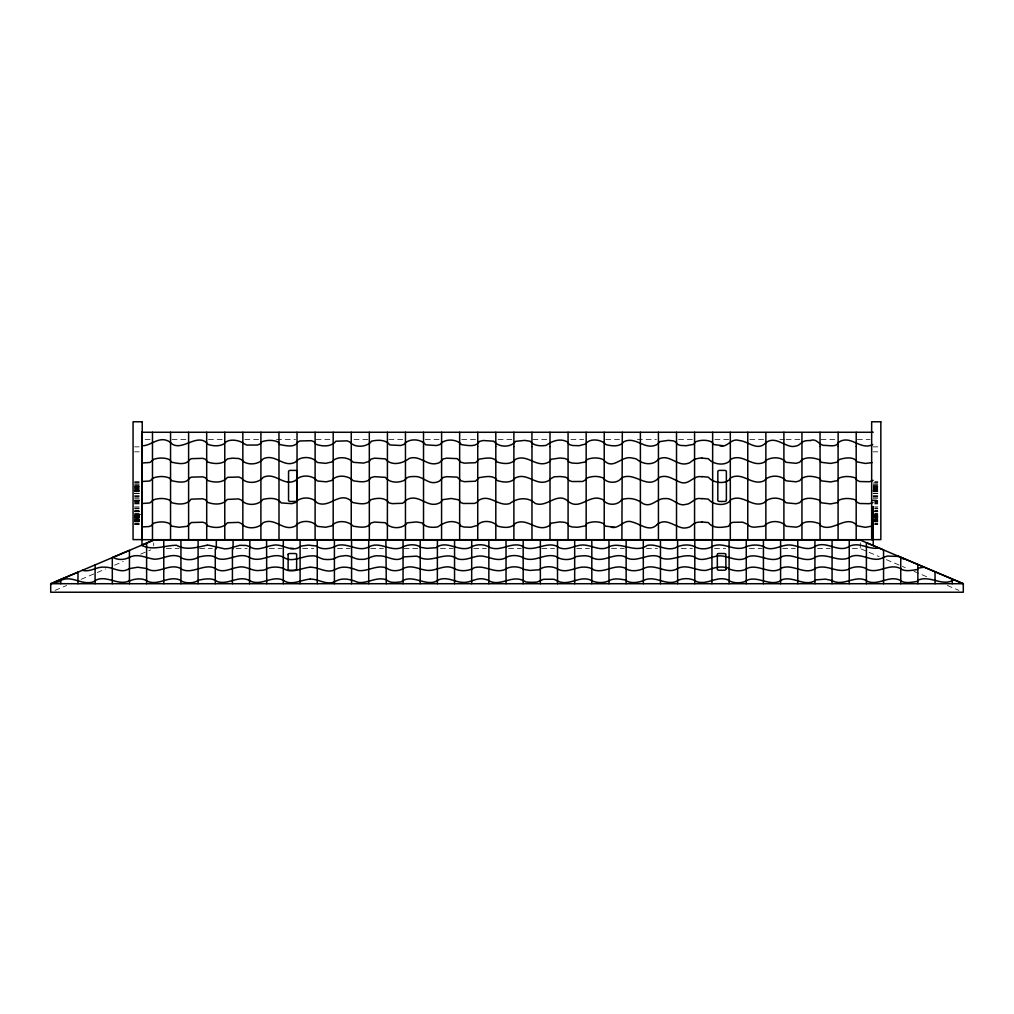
<?xml version="1.0" encoding="UTF-8"?>
<svg xmlns="http://www.w3.org/2000/svg" width="1014" height="1014" viewBox="0 0 1014 1014"><rect width="100%" height="100%" fill="white"/><g stroke="black" fill="none" stroke-linecap="round" stroke-linejoin="round"><path stroke-width="0.75" stroke-dasharray="5 3.75" d="M55.048 590.389L66.658 585.471M81.158 579.324L105.824 568.879M114.531 565.204L123.239 561.515M140.642 554.138L150.794 549.841M145.141 439.544L151.479 439.544M172.05 439.544L186.297 439.544M208.453 439.544L222.7 439.544M244.856 439.544L259.102 439.544M276.518 439.544L295.505 439.544M316.089 439.544L333.492 439.544M354.076 439.544L368.323 439.544M388.894 439.544L403.141 439.544M425.297 439.544L439.544 439.544M461.7 439.544L475.946 439.544M498.102 439.544L512.349 439.544M532.933 439.544L547.167 439.544M570.92 439.544L583.582 439.544M605.738 439.544L619.985 439.544M637.388 439.544L656.388 439.544M678.543 439.544L692.79 439.544M714.946 439.544L729.193 439.544M749.764 439.544L764.011 439.544M779.842 439.544L784.595 439.544M786.167 439.544L800.414 439.544M820.998 439.544L836.816 439.544M857.4 439.544L870.063 439.544M134.596 446.857L139.184 446.857M873.193 446.857L877.782 446.857M134.596 451.826L139.184 451.826M873.193 451.826L877.782 451.826M134.596 481.346L139.184 481.346M874.714 481.346L877.782 481.346M134.596 482.778L139.184 482.778M874.714 482.778L877.782 482.778M134.596 483.032L139.184 483.032M873.193 483.032L877.782 483.032M134.596 484.667L139.184 484.667M873.193 484.667L877.782 484.667M134.596 485.947L139.184 485.947M873.193 485.947L877.782 485.947M134.596 486.01L139.184 486.01M873.193 486.01L877.782 486.01M134.596 486.302L139.184 486.302M873.193 486.302L877.782 486.302M134.596 486.974L139.184 486.974M873.193 486.974L877.782 486.974M134.596 487.404L139.184 487.227M873.193 487.404L877.782 487.227M134.596 488.089L139.184 488.089M873.193 488.089L877.782 488.089M134.596 488.495L139.184 488.583M873.193 488.495L877.782 488.583M134.596 489.483L139.184 489.509M873.193 489.483L877.782 489.509M134.596 489.876L139.184 489.876M873.193 489.813L877.782 489.876M134.596 490.383L139.184 490.383M873.193 490.383L877.782 490.383M134.596 490.839L142.239 490.928M871.66 490.928L877.782 490.839M134.596 491.22L139.184 491.22M873.193 491.22L877.782 491.22M134.596 491.765L139.184 491.765M873.193 491.765L877.782 491.765M134.596 493.412L139.184 493.412M873.193 493.412L877.782 493.412M134.596 493.603L139.184 493.603M873.193 493.603L877.782 493.603M134.596 495.39L139.184 495.39M873.193 495.39L877.782 495.377M134.596 496.594L139.184 496.543M873.193 496.543L877.782 496.543M134.596 497.05L139.184 497.05M873.193 497.05L877.782 497.05M134.596 498.242L139.184 498.242M873.193 498.242L877.782 498.242M134.596 499.991L142.239 499.991M871.66 499.991L877.782 499.991M134.596 500.51L142.239 500.51M871.66 500.51L877.782 500.51M134.596 500.675L139.184 500.675M874.714 500.675L877.782 500.675M134.596 501.068L139.184 501.068M874.714 501.068L877.782 501.068M134.596 501.791L139.184 501.791M874.714 501.791L877.782 501.791M134.596 502.209L139.184 502.209M874.714 502.209L877.782 502.209M134.596 503.172L139.184 503.172M874.714 503.172L877.782 503.172M134.596 503.92L139.184 503.92M874.714 503.92L877.782 503.92M134.596 506.886L139.184 506.886M874.714 506.886L877.782 506.886M134.596 508.077L139.184 508.077M874.714 508.077L877.782 508.077M134.596 508.8L139.184 508.8M874.714 508.8L877.782 508.8M134.596 510.359L139.184 510.397M874.714 510.397L877.782 510.397M134.596 511.107L139.184 511.107M874.714 511.107L877.782 511.107M134.596 511.601L139.184 511.601M874.714 511.601L877.782 511.601M134.596 511.791L142.239 511.791M874.714 511.791L877.782 511.791M134.596 513.743L139.184 513.743M874.714 513.743L877.782 513.743M134.596 514.098L139.184 514.098M874.714 514.073L877.782 514.073M142.239 514.44L134.596 514.44L139.184 514.466M134.596 514.757L139.184 514.757M874.714 514.757L877.782 514.757M134.596 515.277L139.184 515.277M874.714 515.201L877.782 515.277M134.596 515.67L139.184 515.67M874.714 515.67L877.782 515.67M134.596 515.809L139.184 515.809M874.714 515.809L877.782 515.809M134.596 515.987L139.184 515.987M874.714 515.987L877.782 515.987M134.596 516.189L139.184 516.215M874.714 516.189L877.782 516.215M134.596 516.519L139.184 516.519M874.714 516.519L877.782 516.519M134.596 516.722L139.184 516.722M874.714 516.722L877.782 516.722M134.596 516.823L139.184 516.823M874.714 516.823L877.782 516.823M134.596 517.203L139.184 517.203M874.714 517.203L877.782 517.203M134.596 517.292L139.184 517.292M874.714 517.254L877.782 517.292M134.596 517.482L139.184 517.47M874.714 517.47L877.782 517.482M134.596 518.623L139.184 518.623M874.714 518.623L877.782 518.623M134.596 519.016L139.184 519.016M874.714 519.016L877.782 519.016M134.596 519.295L139.184 519.295M874.714 519.295L877.782 519.295M134.596 519.675L139.184 519.675M874.714 519.675L877.782 519.675M134.596 519.941L139.184 519.941M874.714 519.941L877.782 519.941M134.596 520.486L139.184 520.486M874.714 520.486L877.782 520.486M134.596 520.752L139.184 520.752M874.714 520.752L877.782 520.752M134.596 520.981L139.184 520.981M874.714 520.981L877.782 520.981M134.596 521.234L139.184 521.234M874.714 521.234L877.782 521.234M134.596 521.526L139.184 521.526M874.714 521.526L877.782 521.526M134.596 521.931L139.184 521.931M874.714 521.931L877.782 521.931M134.596 523.63L139.184 523.63M874.714 523.63L877.782 523.63M134.596 524.162L139.184 524.162M874.714 524.162L877.782 524.162M134.596 524.251L139.184 524.289M874.714 524.289L877.782 524.251M166.372 548.612L179.047 548.612M199.644 548.612L212.319 548.612M236.085 548.612L247.175 548.612M269.356 548.612L282.031 548.612M302.628 548.612L313.719 548.612M337.485 548.612L350.147 548.612M370.744 548.612L383.419 548.612M404.016 548.612L418.275 548.612M440.456 548.612L453.131 548.612M473.728 548.612L486.403 548.612M508.584 548.612L521.259 548.612M541.856 548.612L554.531 548.612M576.712 548.612L589.388 548.612M611.569 548.612L624.244 548.612M646.425 548.612L657.516 548.612M681.269 548.612L692.359 548.612M714.54 548.612L725.631 548.612M749.397 548.612L762.072 548.612M782.669 548.612L795.344 548.612M817.525 548.612L830.2 548.612M852.381 548.612L860.303 548.612L879.163 556.597M886.413 559.665L900.926 565.812M902.371 566.433L905.274 567.65M913.982 571.338L927.037 576.865M947.342 585.471L958.952 590.389M860.303 542.934L860.303 548.612M153.697 542.934L153.697 545.773M877.782 514.466L874.714 514.44L877.782 514.466"/><path stroke-width="1.5" d="M420.214 583.709L420.227 540.183M423.522 446.718L423.522 539.714M495.808 446.768L495.808 539.714M838.096 446.591L838.084 539.714M872.965 539.702L873.054 507.089M141.821 503.552L149.857 502.944L153.469 499.864C158.501 498.102 164.674 497.912 169.592 500.092L171.493 502.627C177.97 504.49 186.906 505.302 191.126 499.167L202.572 498.774L205.462 499.737L207.452 502.298C213.675 504.592 222.827 505.39 227.263 499.42L238.455 498.901L241.332 500.041C246.047 506.189 258.519 505.644 263.006 499.357C269.192 498.001 277.114 497.304 281.258 502.944L291.791 503.654L295.239 502.691C299.979 496.391 312.299 496.442 317.014 502.767C330.234 509.218 340.21 489.04 352.859 502.589C358.335 503.426 367.347 505.872 370.68 499.813C376.6 497.811 384.978 497.088 388.945 502.805L392.139 503.641L402.697 503.274L406.88 499.649C419.758 492.981 427.946 510.093 440.811 502.209L442.763 499.649L451.306 498.482L458.784 499.851L460.622 502.462L463.195 503.476L474.539 503.426L476.884 502.412L478.012 500.637M477.733 460.609L479.216 459.139C484.755 458.379 493.641 456.021 497.101 461.953C502.855 463.918 511.297 464.894 515.391 459.38C527.762 453.359 536.698 469.026 549.157 461.852L551.261 459.253L559.829 458.024L564.95 458.505L567.219 459.557L569.272 462.131L571.985 463.043L577.676 463.36L585.179 462.029L587.22 459.431C592.201 457.504 598.488 457.301 603.355 459.634C613.115 471.371 621.405 454.817 632.381 458.125A14.411 8.796 0 0 1 636.437 459.012C642.47 464.26 652.877 466.148 658.555 459.165C667.896 454.082 674.969 463.588 683.639 463.981A10.748 6.553 0 0 0 689.533 462.853L694.565 459.152L700.256 458.011A13.841 8.442 0 0 1 702.018 458.125M477.733 460.673L475.414 462.714L464.26 463.157L461.028 462.27L457.213 458.632L446.667 458.176L443.257 458.911L439.468 462.599C427.616 467.834 420.911 454.589 409.301 458.366C402.812 463.588 391.429 466.465 385.333 458.873L374.736 458.163L371.023 459.101L369.337 461.281M477.797 501.005C489.04 492.538 498.128 507.215 509.725 503.565C517.026 497.849 528.041 496.568 535.164 503.388C547.04 508.166 557.358 491.068 568.208 501.398C579.678 510.777 589.096 494.236 601.112 498.977A4.36 2.662 0 0 1 603.748 500.586C607.5 505.644 617.97 505.492 621.493 499.902A1.635 1.001 0 0 1 621.861 499.636C629.25 497.075 637.299 498.964 643.142 503.73C652.027 507.862 656.857 497.988 665.007 498.584C672.992 497.544 677.707 506.873 685.946 504.376C691.675 504.034 694.552 497.202 700.788 498.609A12.067 7.352 0 0 1 702.018 498.711M550.006 479.191L554.05 476.821L559.893 476.517L565.001 477.011L567.232 478.063L569.298 480.636L572.035 481.549L582.797 481.46L586.155 479.381M224.778 539.714L224.778 461.408L227.504 458.86L232.307 458.163L238.772 458.505L241.433 459.684C246.326 465.819 258.684 464.982 263.298 458.772C275.643 453.283 283.362 468.354 295.467 462.08C300.309 455.73 312.527 456.199 317.357 462.485L325.532 463.347L331.768 462.004C336.534 455.755 348.436 456.744 353.278 462.321L363.519 463.081L369.337 461.345M586.206 479.254L587.233 477.911C592.214 476.01 598.514 475.781 603.368 478.139C606.968 483.539 617.805 483.792 621.493 477.949A1.648 1.014 0 0 1 621.759 477.733C635.347 471.32 647.414 490.789 659.315 477.391C667.453 473.956 673.942 480.104 680.952 482.461C689.064 485.06 693.17 475.68 700.788 476.643A12.067 7.352 0 0 1 702.018 476.757M152.48 460.533L149.844 462.485L141.732 463.018L141.719 432.268L873.231 432.268M550.006 479.229L549.17 480.332C536.698 487.582 527.762 471.802 515.391 477.886C511.31 483.425 502.83 482.449 497.088 480.459C493.641 474.501 484.717 476.872 479.191 477.645L475.401 481.232L464.247 481.675L461.028 480.775L457.187 477.125L446.604 476.681L443.232 477.417L439.417 481.105C429.239 486.403 424.029 476.339 415.157 476.517C411.608 476.58 406.753 476.174 404.979 480.002C398.946 483.12 389.744 483.196 385.358 477.379L374.774 476.656L371.023 477.594C367.6 483.703 358.956 481.511 353.278 480.826C348.436 475.312 336.496 474.096 331.768 480.497L326.191 481.827L317.382 480.991C312.565 474.78 300.309 474.172 295.48 480.573C283.388 486.885 275.681 471.802 263.348 477.252C258.671 483.412 246.389 484.362 241.459 478.202L238.848 477.011L227.542 477.341C222.903 483.196 213.979 482.74 207.54 480.421L205.55 477.835L202.813 476.846L191.342 477.138L189.377 478.405C185.968 484.122 176.88 481.739 171.531 480.699L169.63 478.152C164.712 475.908 158.526 476.162 153.482 477.886L149.819 480.991L141.757 481.511L141.808 463.018M657.237 524.479C649.556 532.489 640.772 524.162 632.875 522.223C623.686 518.357 619.769 529.245 611.341 527.267M765.646 442.941C757.306 451.686 748.193 441.128 739.333 440.532C730.777 437.579 727.925 448.112 719.763 445.729M152.48 460.483L153.482 459.38C158.539 457.669 164.712 457.415 169.617 459.659L171.531 462.194C176.88 463.221 185.98 465.629 189.39 459.912L191.329 458.645L202.775 458.341L205.538 459.329L207.528 461.928C212.813 463.842 219.759 464.374 224.778 461.459M765.862 460.457C771.451 456.782 781.49 456.503 786.053 462.283L795.952 463.322L799.64 462.283C803.81 456.034 813.672 457.542 819.553 459.798L821.289 462.333L830.517 463.423L837.26 462.169L839.186 459.545C844.586 457.884 853.763 456.059 857.274 461.94L865.424 463.449L871.939 462.638M60.789 580.477L59.154 581.681L50.7 583.709L50.7 592.227L963.3 592.227L963.3 583.709L860.303 540.094L153.697 540.094L141.504 545.266C152.924 551.071 164.522 545.342 176.499 545.266C186.031 550.868 197.16 547.256 207.211 545.164M60.84 580.426C72.083 574.849 81.982 585.851 93.554 581.77C102.946 573.962 114.683 583.608 124.874 582.15A5.298 1.965 0 0 0 128.372 581.098L129.437 580.312M608.983 580.769C603.964 583.151 596.853 583.126 591.821 580.769M540.361 580.642L537.027 582.099L531.463 582.328L526.241 582.074L522.983 580.414M883.562 557.332C872.408 564.278 859.441 550.006 848.363 558.068C837.133 562.225 827.209 552.757 815.953 556.8C805.471 564.76 793.125 552.25 781.87 556.623C771.312 564.76 758.979 552.478 747.736 556.838C739.599 563.049 729.839 556.623 721.36 555.9C712.132 555.064 702.816 563.543 694.184 556.8C681.877 552.3 669.658 564.088 658.137 556.369C646.97 552.845 634.853 564.266 624.649 556.597C613.305 552.427 602.823 563.645 591.821 557.548C587.309 554.759 581.187 555.926 576.142 556.559C570.629 560.641 561.49 560.45 556.002 556.458C544.531 552.706 535.1 562.821 523.731 558.093C518.851 554.759 509.738 554.595 504.833 558.27C495.669 562.124 487.911 555.52 479.052 556.014C471.802 556.8 465.35 561.072 457.529 558.866C445.767 550.475 432.471 563.277 420.214 557.662M883.562 557.294L887.339 556.078L898.873 556.433L963.3 583.709L50.7 583.709L153.697 540.094M657.338 524.352C666.223 517.241 674.982 527.229 683.689 528.041A10.685 6.515 0 0 0 690.078 526.748L693.386 524.111A7.694 4.702 0 0 1 697.924 522.235L700.268 522.071A10.153 6.198 0 0 1 702.018 522.159M765.76 442.814C774.633 435.716 783.429 445.628 792.099 446.502A10.685 6.515 0 0 0 798.487 445.209L801.808 442.573A7.694 4.702 0 0 1 806.345 440.697L808.69 440.532A10.153 6.198 0 0 1 810.44 440.634M608.983 580.73C613.584 577.942 619.922 578.981 624.992 579.932C630.771 584.381 639.821 582.467 645.931 579.463C656.717 576.421 665.45 585.243 676.11 581.554C681.801 577.498 691.168 577.777 696.871 581.744C707.709 585.091 716.581 575.787 727.532 579.716C732.995 583.811 742.501 583.747 748.079 579.831C759.334 576.079 771.667 587.79 782.2 579.653C793.493 575.698 805.661 587.905 816.207 579.831L825.586 579.133L832.063 580.578M540.361 580.591L543.479 579.298L553.847 579.235L558.283 581.339C569.843 586.307 580.604 574.494 591.821 580.692M765.862 460.508L764.024 462.346C751.856 467.771 743.325 453.233 731.018 459.089C727.063 466.529 713.146 464.906 708.406 458.696L702.018 458.125M129.437 568.436C121.439 574.38 113.213 566.864 104.911 567.181C96.736 566.23 90.753 572.466 82.311 570.337M129.437 557.168C124.874 560.07 117.535 560.298 113.01 557.32M745.962 546.749C751.298 544.645 758.13 544.379 763.441 546.483C770.855 551.743 778.879 546.128 786.458 545.164C796.18 543.504 806.434 552.655 815.332 546.216C826.968 540.247 838.958 553.859 849.947 545.988C858.807 542.401 866.577 548.067 875.031 548.333A11.902 4.436 0 0 0 879.075 548.042L883.562 549.956L883.562 583.709M129.437 557.32C137.714 553.124 146.105 558.042 154.077 559.196C162.899 559.462 170.504 552.998 179.77 556.737C184.447 560.717 193.775 560.463 198.478 557.054C204.308 555.786 212.243 554.278 217.326 558.422C228.289 562.25 239.165 551.223 249.9 557.7C261.092 563.404 272.12 551.73 283.438 557.117C291.107 563.176 301.944 556.331 310.183 555.951A12.51 4.652 0 0 1 311.856 555.887C317.154 555.051 320.842 559.753 326.052 559.475A10.748 4.005 0 0 0 330.64 559.398A7.884 2.941 0 0 0 333.91 558.714M129.437 568.613L137.65 567.219L146.624 568.512M745.974 546.863C734.77 552.199 724.211 541.514 712.829 546.14C708.076 549.639 698.874 549.765 694.083 546.28C687.657 543.922 680.47 544.886 674.741 548.105C664.753 551.046 656.996 543.377 647.224 545.405C634.979 554.214 620.593 540.589 608.299 547.142C600.326 551.185 592.975 545.912 585.281 545.139C575.99 543.758 568.626 551.439 559.145 547.699C547.687 539.004 532.895 554.404 521.589 545.786C510.27 541.907 500.599 552.25 489.344 547.268C484.616 543.973 476.567 544.024 471.548 546.863C459.735 553.429 447.161 539.156 436.147 547.687L426.869 548.371L420.734 547.319C415.601 543.365 406.639 544.467 401.291 547.725C390.124 551.87 379.413 540.716 368.728 547.04C357.929 552.364 348.296 542.617 337.345 545.418C331.299 548.827 322.16 550.501 316.254 545.976L308.345 545.114L300.917 546.102C291.69 553.682 282.678 542.984 272.88 545.317C265.262 546.407 257.315 551.743 249.761 546.698M873.143 480.383L869.492 481.726L859.796 481.536L857.286 480.446L855.233 477.898C850.201 476.086 844.142 475.959 839.199 478.038L837.272 480.661L830.593 481.942L821.315 480.851L819.553 478.316C813.735 476.022 803.823 474.501 799.691 480.737L796.091 481.815L786.104 480.813C780.932 474.666 769.132 474.577 764.049 480.813C751.868 486.327 743.325 471.751 731.031 477.581C727.013 484.895 713.184 483.463 708.418 477.188L701.992 476.58M129.437 581.047C134.57 578.576 142.657 577.676 147.448 581.263C158.691 586.041 168.362 575.432 179.782 579.907C184.459 583.887 193.801 583.633 198.49 580.211C204.296 578.956 212.23 577.422 217.3 581.554C228.277 585.357 238.708 574.684 249.596 580.591C260.687 586.929 272.094 574.761 283.438 580.274C291.195 586.257 301.906 579.539 310.195 579.095M873.092 502.399L869.442 503.692L859.809 503.502L857.299 502.412L855.208 499.839C850.176 498.077 844.117 497.925 839.174 500.016L837.26 502.627L830.542 503.907L821.302 502.805L819.553 500.27C813.735 498.013 803.823 496.454 799.704 502.691L796.142 503.768L786.129 502.792C780.957 496.619 769.132 496.581 764.036 502.779C751.868 508.293 743.3 493.691 731.018 499.547C726.899 506.696 713.222 505.542 708.406 499.154L701.992 498.546M873.029 525.898L865.348 527.343L857.274 525.822C846.905 513.629 832.722 532.908 820.77 525.708L819.629 523.756C813.887 521.386 803.912 519.89 799.793 526.051L796.358 527.179L786.18 526.253C781.046 520.068 769.17 519.967 764.112 526.177L754.771 527.166A6.819 4.157 0 0 1 747.774 524.365L742.654 522.185L733.021 522.311L731.018 522.983L728.483 526.317C721.816 527.559 712.829 528.89 708.431 522.578L702.03 521.982M872.712 444.538C860.442 450.913 850.645 434.106 838.654 442.281C836.512 447.896 828.121 445.045 823.533 445.387C818.602 444.487 816.726 438.225 810.44 440.444M54.034 582.302L77.989 572.162L77.989 583.709M333.91 558.714L337.941 556.863A10.419 3.879 0 0 1 342.973 555.951C349.792 554.113 354.723 560.007 361.326 559.348C367.6 560.045 372.417 554.823 378.792 555.887C387.386 555.203 395.79 563.518 403.902 556.876L416.779 556.128L420.214 557.624M953.933 579.755C942.551 586.967 930.966 575.382 918.836 579.805L917.226 581.39C911.979 582.15 904.463 584.089 900.09 580.223C888.796 575.027 878.986 585.724 867.667 581.491C856.577 573.455 843.623 587.169 832.063 580.616M924.299 567.194L918.583 568.081L917.112 569.576C911.776 570.274 904.387 572.175 899.988 568.258C888.632 563.252 878.821 573.937 867.49 569.526C862.635 565.723 854.042 566.268 848.908 568.943A4.246 1.584 0 0 1 846.221 569.969C835.587 572.454 826.676 564.19 816.004 568.055C805.382 576.028 793.252 563.581 781.908 567.891C771.35 576.028 759.017 563.809 747.762 568.094C742.717 571.909 734.085 571.313 728.749 568.715A4.753 1.774 0 0 0 725.086 567.358C718.292 566.002 712.196 568.677 706.048 570.388C696.428 571.199 687.403 563.645 677.644 568.486C667.174 575.014 656.578 563.86 645.411 567.688C639.466 570.971 630.315 572.327 624.675 567.903C613.749 564.012 605.028 573.303 594.077 570.033C590.427 567.396 585.953 566.763 581.415 567.194C573.696 568.22 566.205 573.176 558.055 569.272C553.061 565.888 543.935 565.761 539.118 569.767L529.942 570.438L523.731 569.386C518.864 566.027 509.738 565.875 504.845 569.564C494.11 573.81 485.123 564.76 474.4 567.663C468.696 571.224 460.369 571.757 454.449 568.702C445.615 563.619 437.097 570.692 428.288 570.438C420.011 570.172 412.584 564.342 403.889 568.17C399.224 571.351 391.201 571.807 386.499 567.967C376.6 564.405 367.917 571.744 358.221 570.54C351.338 567.865 343.429 565.254 336.09 569.108C327.801 574.241 319.613 567.51 311.361 567.257A10.913 4.056 0 0 0 310.183 567.32M310.195 567.219C301.855 567.713 291.297 574.304 283.451 568.41C278.33 566.623 271.79 566.509 266.733 568.702A6.54 2.434 0 0 1 259.952 570.388C252.017 571.858 246.11 565.166 238.011 567.282C231.053 568.195 224.74 572.783 217.326 569.703C205.741 560.742 191.164 576.776 179.77 568.03C168.324 563.188 157.449 575.293 146.624 568.575M310.183 579.197A10.913 4.056 0 0 1 311.361 579.133C319.613 579.374 327.801 586.117 336.09 580.984C343.391 577.143 351.389 579.716 358.221 582.416C367.905 583.633 376.524 576.32 386.41 579.793C390.403 583.532 396.195 582.315 401.1 581.859C412.609 572.606 427.059 588.602 438.644 579.767C447.136 576.421 454.171 581.795 462.092 582.315C470.483 583.418 476.897 576.56 485.579 579.438A4.728 1.762 0 0 1 488.266 580.363C499.534 587.512 511.487 574.659 523.097 580.553M614.484 527.255L605.345 526.076L603.355 523.503C598.475 521.183 592.201 521.386 587.207 523.313L585.217 525.898L577.65 527.267L571.997 526.95L569.272 526.051L567.244 523.465L565.001 522.4L559.893 521.906L551.236 523.161L549.144 525.759C536.685 532.946 527.749 517.216 515.366 523.3C511.449 528.738 503.388 527.648 497.697 526.19C493.159 520.6 481.447 519.498 477.201 525.493L470.813 527.242L464.209 527.052L460.99 526.127L459.076 523.528C451.433 519.358 443.663 522.654 437.744 526.925C432.332 527.698 425.5 527.66 421.913 522.856L416.412 521.931L407.222 522.856C402.266 529.447 390.314 529.093 385.282 522.73L374.61 522.058L370.972 523.009C367.537 529.105 358.893 526.9 353.214 526.203C348.41 520.664 336.445 519.65 331.755 525.911L325.595 527.255L317.319 526.367C312.515 520.093 300.233 519.599 295.416 526.013C283.299 532.236 275.631 517.115 263.26 522.654C258.659 528.864 246.288 529.764 241.433 523.554L238.734 522.375L227.504 522.742C222.89 528.624 213.941 528.155 207.528 525.81L205.512 523.186L202.762 522.223L191.316 522.527L187.26 526.317L179.034 527.267L171.543 526.114L169.63 523.566C164.724 521.285 158.514 521.551 153.444 523.275L151.441 525.67L148.931 526.57L141.871 526.912M143.443 445.729C152.442 444.893 160.047 435.234 170.111 442.167C180.568 454.095 197.654 430.887 208.035 444.424C212.953 446.135 219.138 446.54 223.815 444.005C227.808 438.289 237.96 439.784 243.17 443.042M722.906 445.716L713.767 444.538L711.777 441.977C706.91 439.645 700.623 439.848 695.629 441.774L693.639 444.36L686.098 445.729L680.407 445.412L677.669 444.487L675.654 441.927L673.41 440.862L668.302 440.368L659.645 441.622L657.579 444.208C645.107 451.42 636.158 435.652 623.775 441.774C619.858 447.212 611.772 446.097 606.08 444.639C601.632 439.316 589.78 437.807 585.61 443.98L579.159 445.704L572.568 445.501L569.386 444.576L567.485 441.977C559.829 437.82 552.072 441.141 546.14 445.387C540.728 446.16 533.909 446.109 530.335 441.318L524.808 440.393L515.644 441.331C510.701 447.896 498.749 447.554 493.729 441.204L483.082 440.507L479.419 441.458C475.984 447.554 467.353 445.361 461.674 444.677C456.68 438.847 444.702 438.263 439.873 444.588L436.464 445.552L425.715 444.816C420.911 438.542 408.642 438.086 403.826 444.474L400.657 445.501L389.908 444.956C385.637 439.468 377.994 439.772 371.656 441.128C367.055 447.351 354.685 448.201 349.843 442.015L347.13 440.837L335.9 441.217C331.312 447.111 322.325 446.591 315.924 444.246L313.922 441.648L311.171 440.684L299.726 440.989L297.786 442.269C294.453 448.011 285.276 445.577 279.953 444.576L278.051 442.028C273.146 439.734 266.91 440 261.853 441.749L259.863 444.132L257.341 445.032L246.706 445.07L243.157 443.219M873.231 539.702L141.985 539.702L141.833 481.511M293.338 548.397L290.346 548.384M904.995 559.018L901.433 558.346L898.873 556.433M879.062 548.042L866.412 542.693L866.387 583.709M249.647 546.622L246.149 545.456L239.798 545.291L228.911 548.523L224.639 548.866L208.884 545.228A9.177 3.41 0 0 0 207.224 545.279M224.778 461.408L224.766 432.256M952.222 579.019L952.222 583.709M935.035 571.744L935.035 583.709M917.873 564.481L917.873 583.709M900.749 557.218L900.749 583.709M873.231 506.518L873.231 545.507M856.196 432.256L856.196 446.388M856.184 446.616L856.184 539.714M849.263 540.183L849.225 583.709M838.134 432.256L838.134 446.388M832.088 540.183L832.063 583.709M820.034 432.256L820.034 446.388M820.06 446.604L820.06 539.714M814.914 540.183L814.914 583.709M801.947 432.56L801.947 539.714M797.764 540.17L797.764 583.709M783.898 432.256L783.898 539.714M780.603 540.183L780.577 583.709M765.862 432.56L765.862 539.714M763.428 540.183L763.428 583.709M747.762 432.256L747.762 539.714M746.266 540.183L746.266 583.709M730.308 432.268L730.308 539.714M729.104 540.183L729.117 583.709M712.639 432.268L712.639 539.714M711.955 540.183L711.917 583.709M694.805 540.183L694.793 583.709M694.565 432.268L694.565 539.714M677.644 583.709L677.606 540.183M676.515 432.268L676.515 539.714M660.469 540.183L660.456 583.709M658.428 432.256L658.428 539.714M643.294 540.183L643.332 583.709M640.392 432.268L640.392 539.714M626.158 540.183L626.132 583.709M622.304 432.256L621.899 539.714M608.983 583.709L608.958 540.183M604.23 432.256L604.23 539.714M591.821 540.183L591.821 583.709M586.155 432.256L586.155 539.714M574.672 540.183L574.672 583.709M568.068 432.256L568.094 539.714M557.497 540.183L557.523 583.709M549.994 432.256L549.994 446.515M550.006 446.806L550.006 539.714M540.361 540.183L540.361 583.709M531.932 432.256L531.932 446.515M531.97 446.806L531.97 539.714M523.173 540.183L523.186 583.709M513.883 432.256L513.883 446.515M513.883 446.781L513.883 539.714M506.024 540.183L506.037 583.709M495.808 432.256L495.808 446.54M488.862 540.183L488.849 583.709M477.759 432.256L477.759 446.54M477.733 446.756L477.733 539.714M471.713 540.183L471.675 583.709M459.646 432.256L459.646 539.714M454.564 540.183L454.538 583.709M441.61 432.256L441.572 539.714M437.402 540.183L437.364 583.709M423.522 432.256L423.522 446.566M405.461 432.256L405.461 539.714M403.052 540.183L403.052 583.709M387.424 432.256L387.386 539.714M386.283 583.709L385.89 540.183M369.311 432.256L369.337 539.714M368.716 540.17L368.716 583.709M351.579 540.17L351.579 583.709M351.262 432.256L351.237 539.714M334.405 540.17L334.405 583.709M333.188 432.256L333.188 539.689M317.255 540.17L317.255 583.709M315.126 432.256L315.101 539.714M300.093 540.17L300.093 583.709M297.026 432.256L297.051 539.714M283.312 540.17L283.312 583.709M279.002 539.714L278.964 432.256M266.568 540.183L266.733 583.709M260.915 432.256L260.902 539.714M249.837 540.183L249.837 548.815M249.545 548.916L249.545 583.709M242.84 432.256L242.853 539.714M233.093 540.183L233.093 548.815M232.421 548.916L232.421 583.709M216.324 540.183L216.324 548.802M215.272 548.929L215.272 583.709M206.679 432.256L206.717 539.714M198.11 540.183L198.072 583.709M188.604 432.268L188.604 539.714M180.923 540.183L180.961 583.709M170.555 432.256L170.542 539.714M163.774 540.183L163.761 583.709M152.48 432.256L152.48 539.714M146.599 543.111L146.624 583.709M141.985 432.268L141.985 545.507M129.437 583.709L129.437 550.374L112.3 557.624L112.3 583.709M95.101 564.912L95.101 583.709M60.789 579.438L60.789 583.709M297.165 499.408L297.165 500.371A1.851 1.128 0 0 1 295.315 501.461L290.397 501.461A1.851 1.128 0 0 1 288.546 500.396L288.559 471.383A1.851 1.128 0 0 1 290.207 470.395L295.454 470.395A1.851 1.128 0 0 1 297.14 471.358L297.165 499.408M288.128 554.506L288.103 569.564A1.965 0.735 0 0 0 290.08 570.223L294.757 570.223A1.965 0.735 0 0 0 296.62 569.488L296.658 554.252A1.965 0.735 0 0 0 294.744 553.517L290.105 553.517A1.965 0.735 0 0 0 288.141 554.189L288.128 554.506M726.392 499.649L726.379 500.396A1.838 1.128 0 0 1 724.541 501.461L719.648 501.461A1.838 1.128 0 0 1 717.811 500.371L717.836 471.345A1.838 1.128 0 0 1 719.509 470.395L724.731 470.395A1.838 1.128 0 0 1 726.366 471.383L726.392 499.649M725.885 569.323L725.872 569.564A1.965 0.735 0 0 1 723.895 570.223L719.23 570.223A1.965 0.735 0 0 1 717.354 569.488L717.316 554.252A1.965 0.735 0 0 1 719.23 553.517L723.869 553.517A1.965 0.735 0 0 1 725.847 554.189L725.885 569.323M142.239 421.773L133.062 421.773L133.062 539.613L142.239 539.613L142.239 421.773M880.836 421.773L871.66 421.773L871.66 539.613L880.836 539.613L880.836 421.773"/></g></svg>
